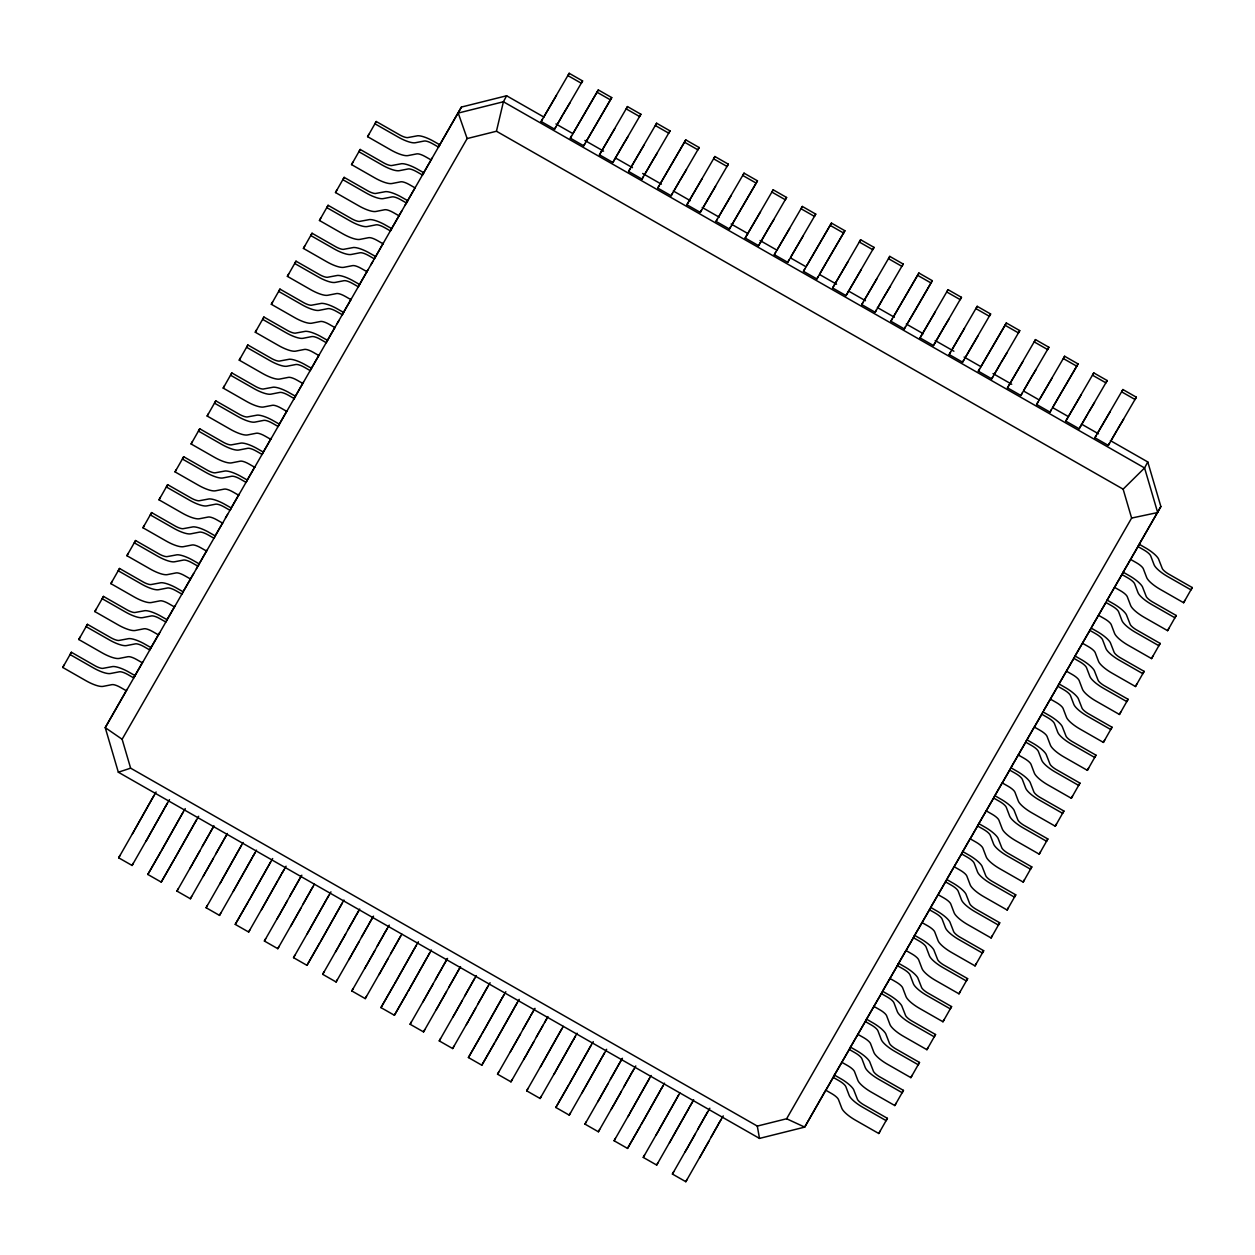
<?xml version="1.0" encoding="UTF-8"?>
<svg xmlns="http://www.w3.org/2000/svg" width="1255" height="1255" viewBox="0 0 1255 1255"><rect width="100%" height="100%" fill="white"/><g stroke="black" fill="none" stroke-linecap="round" stroke-linejoin="round"><path stroke-width="1.5" d="M1110.361 440.583L1147.776 461.95L1160.875 506.534L804.69 1127.116L786.618 1118.754L757.298 1126.08L130.63 768.17L122.127 739.258L467.142 138.568L496.447 131.242L503.412 101.765L506.612 95.772L544.027 117.139M126.363 690.768L120.527 687.442A9.318 2.62 29.9 0 0 112.024 684.634L103.13 686.375A18.747 5.255 29.9 0 1 85.983 680.728L62.75 667.456L63.989 665.119M71.378 652.271L70.123 654.592L93.372 667.88A18.747 5.255 29.9 0 0 110.503 673.511L119.398 671.786A9.318 2.62 29.9 0 1 127.916 674.594L133.736 677.92L134.991 675.582L127.461 671.315A18.731 5.255 29.9 0 0 112.903 666.515L102.722 668.397A9.334 2.62 29.9 0 1 95.458 666.013L71.378 652.271L62.75 667.456M142.411 662.828L136.575 659.503A9.318 2.62 29.9 0 0 128.057 656.694L119.178 658.436A18.747 5.255 29.9 0 1 102.032 652.788L78.798 639.517L80.038 637.179M87.411 624.331L86.171 626.669L109.42 639.94A18.747 5.255 29.9 0 0 126.551 645.588L135.446 643.846A9.318 2.62 29.9 0 1 143.964 646.654L149.784 649.98L151.024 647.658L143.494 643.376A18.731 5.255 29.9 0 0 128.951 638.591L118.77 640.474A9.334 2.62 29.9 0 1 111.507 638.073L87.411 624.331L78.798 639.517M159.699 632.567L158.444 634.889L152.624 631.563A9.318 2.62 29.9 0 0 144.105 628.755L135.211 630.496A18.747 5.255 29.9 0 1 118.08 624.849L94.847 611.577L96.086 609.255M103.459 596.407L102.22 598.729L125.453 612.001A18.747 5.255 29.9 0 0 142.599 617.648L151.494 615.907A9.318 2.62 29.9 0 1 159.997 618.715L165.833 622.041L167.072 619.719L159.542 615.452A18.731 5.255 29.9 0 0 144.984 610.652L134.818 612.534A9.334 2.62 29.9 0 1 127.555 610.134L103.459 596.407L94.847 611.577M174.492 606.965L168.672 603.639A9.318 2.62 29.9 0 0 160.154 600.831L151.259 602.557A18.747 5.255 29.9 0 1 134.128 596.909L110.879 583.638L112.134 581.316M119.507 568.468L118.268 570.79L141.501 584.061A18.747 5.255 29.9 0 0 158.648 589.709L167.527 587.983A9.318 2.62 29.9 0 1 176.045 590.776L181.881 594.117L183.12 591.78L175.59 587.513A18.731 5.255 29.9 0 0 161.032 582.712L150.851 584.595A9.334 2.62 29.9 0 1 143.603 582.21L119.507 568.468L110.879 583.638M190.54 579.026L184.705 575.7A9.318 2.62 29.9 0 0 176.202 572.892L167.307 574.633A18.747 5.255 29.9 0 1 150.176 568.986L126.928 555.714L128.167 553.377M135.556 540.529L134.316 542.85L157.55 556.138A18.747 5.255 29.9 0 0 174.68 561.769L183.575 560.044A9.318 2.62 29.9 0 1 192.093 562.852L197.929 566.178L199.168 563.856L191.638 559.573A18.731 5.255 29.9 0 0 177.081 554.788L166.899 556.655A9.334 2.62 29.9 0 1 159.636 554.271L135.556 540.529L126.928 555.714M206.589 551.086L200.753 547.76A9.318 2.62 29.9 0 0 192.25 544.952L183.356 546.694A18.747 5.255 29.9 0 1 166.209 541.046L142.976 527.775L144.215 525.453M151.604 512.589L150.349 514.927L173.598 528.198A18.747 5.255 29.9 0 0 190.729 533.846L199.623 532.104A9.318 2.62 29.9 0 1 208.142 534.912L213.962 538.238L215.217 535.916L207.687 531.634A18.731 5.255 29.9 0 0 193.129 526.849L182.948 528.732A9.334 2.62 29.9 0 1 175.684 526.331L151.604 512.589L142.976 527.775M222.637 523.147L216.801 519.821A9.318 2.62 29.9 0 0 208.283 517.013L199.404 518.754A18.747 5.255 29.9 0 1 182.257 513.107L159.024 499.835L160.263 497.513M167.637 484.665L166.397 486.987L189.646 500.259A18.747 5.255 29.9 0 0 206.777 505.906L215.672 504.165A9.318 2.62 29.9 0 1 224.19 506.973L230.01 510.299L231.249 507.977L223.719 503.71A18.731 5.255 29.9 0 0 209.161 498.91L198.996 500.792A9.334 2.62 29.9 0 1 191.733 498.392L167.637 484.665L159.024 499.835M238.67 495.223L232.85 491.897A9.318 2.62 29.9 0 0 224.331 489.089L215.436 490.815A18.747 5.255 29.9 0 1 198.306 485.167L175.057 471.896L176.312 469.574M183.685 456.726L182.446 459.048L205.679 472.319A18.747 5.255 29.9 0 0 222.825 477.967L231.72 476.241A9.318 2.62 29.9 0 1 240.223 479.034L246.058 482.375L247.298 480.038L239.768 475.77A18.731 5.255 29.9 0 0 225.21 470.97L215.029 472.853A9.334 2.62 29.9 0 1 207.781 470.468L183.685 456.726L175.057 471.896M254.718 467.284L248.898 463.958A9.318 2.62 29.9 0 0 240.38 461.15L231.485 462.891A18.747 5.255 29.9 0 1 214.354 457.244L191.105 443.972L192.344 441.635M199.733 428.786L198.494 431.108L221.727 444.395A18.747 5.255 29.9 0 0 238.874 450.027L247.753 448.302A9.318 2.62 29.9 0 1 256.271 451.11L262.107 454.436L263.346 452.114L255.816 447.831A18.731 5.255 29.9 0 0 241.258 443.046L231.077 444.913A9.334 2.62 29.9 0 1 223.829 442.529L199.733 428.786L191.105 443.972M270.766 439.344L264.93 436.018A9.318 2.62 29.9 0 0 256.428 433.21L247.533 434.952A18.747 5.255 29.9 0 1 230.387 429.304L207.153 416.033L208.393 413.711M215.782 400.847L214.527 403.184L237.775 416.456A18.747 5.255 29.9 0 0 254.906 422.104L263.801 420.362A9.318 2.62 29.9 0 1 272.319 423.17L278.139 426.496L279.394 424.174L271.864 419.907A18.731 5.255 29.9 0 0 257.306 415.107L247.125 416.989A9.334 2.62 29.9 0 1 239.862 414.589L215.782 400.847L207.153 416.033M286.815 411.42L280.979 408.079A9.318 2.62 29.9 0 0 272.461 405.287L263.581 407.012A18.747 5.255 29.9 0 1 246.435 401.365L223.202 388.093L224.441 385.771M231.814 372.923L230.575 375.245L253.824 388.517A18.747 5.255 29.9 0 0 270.954 394.164L279.849 392.423A9.318 2.62 29.9 0 1 288.368 395.231L294.188 398.557L295.427 396.235L287.897 391.968A18.731 5.255 29.9 0 0 273.355 387.168L263.173 389.05A9.334 2.62 29.9 0 1 255.91 386.65L231.814 372.923L223.202 388.093M302.863 383.481L297.027 380.155A9.318 2.62 29.9 0 0 288.509 377.347L279.614 379.073A18.747 5.255 29.9 0 1 262.483 373.425L239.25 360.154L240.489 357.832M247.863 344.984L246.623 347.306L269.856 360.577A18.747 5.255 29.9 0 0 287.003 366.225L295.898 364.499A9.318 2.62 29.9 0 1 304.4 367.291L310.236 370.633L311.475 368.295L303.945 364.028A18.731 5.255 29.9 0 0 289.387 359.228L279.222 361.111A9.334 2.62 29.9 0 1 271.959 358.726L247.863 344.984L239.25 360.154M318.896 355.541L313.075 352.216A9.318 2.62 29.9 0 0 304.557 349.408L295.662 351.149A18.747 5.255 29.9 0 1 278.532 345.502L255.283 332.23L256.538 329.892M263.911 317.044L262.672 319.382L285.905 332.653A18.747 5.255 29.9 0 0 303.051 338.301L311.93 336.56A9.318 2.62 29.9 0 1 320.449 339.368L326.284 342.693L327.524 340.372L319.994 336.089A18.731 5.255 29.9 0 0 305.436 331.304L295.254 333.171A9.334 2.62 29.9 0 1 288.007 330.787L263.911 317.044L255.283 332.23M334.944 327.602L329.124 324.276A9.318 2.62 29.9 0 0 320.605 321.468L311.711 323.21A18.747 5.255 29.9 0 1 294.58 317.562L271.331 304.29L272.57 301.969M279.959 289.105L278.72 291.442L301.953 304.714A18.747 5.255 29.9 0 0 319.084 310.362L327.979 308.62A9.318 2.62 29.9 0 1 336.497 311.428L342.333 314.754L343.572 312.432L336.042 308.165A18.731 5.255 29.9 0 0 321.484 303.365L311.303 305.247A9.334 2.62 29.9 0 1 304.039 302.847L279.959 289.105L271.331 304.29M350.992 299.678L345.156 296.337A9.318 2.62 29.9 0 0 336.654 293.545L327.759 295.27A18.747 5.255 29.9 0 1 310.613 289.623L287.379 276.351L288.619 274.029M296.007 261.181L294.752 263.503L318.001 276.775A18.747 5.255 29.9 0 0 335.132 282.422L344.027 280.681A9.318 2.62 29.9 0 1 352.545 283.489L358.365 286.815L359.62 284.493L352.09 280.226A18.731 5.255 29.9 0 0 337.532 275.425L327.351 277.308A9.334 2.62 29.9 0 1 320.088 274.908L296.007 261.181L287.379 276.351M367.04 271.739L361.205 268.413A9.318 2.62 29.9 0 0 352.686 265.605L343.807 267.331A18.747 5.255 29.9 0 1 326.661 261.699L303.428 248.412L304.667 246.09M375.653 256.553L368.123 252.286A18.731 5.255 29.9 0 0 353.565 247.486L343.399 249.369A9.334 2.62 29.9 0 1 336.136 246.984L312.04 233.242L310.801 235.564L334.05 248.835A18.747 5.255 29.9 0 0 351.18 254.483L360.075 252.757A9.318 2.62 29.9 0 1 368.594 255.549L374.414 258.891L383.418 242.874M383.073 243.799L377.253 240.474A9.318 2.62 29.9 0 0 368.735 237.666L359.84 239.407A18.747 5.255 29.9 0 1 342.709 233.759L319.46 220.488L320.715 218.15M328.088 205.302L326.849 207.64L350.082 220.911A18.747 5.255 29.9 0 0 367.229 226.559L376.123 224.818A9.318 2.62 29.9 0 1 384.626 227.626L390.462 230.951L391.701 228.63L384.171 224.347A18.731 5.255 29.9 0 0 369.613 219.562L359.432 221.429A9.334 2.62 29.9 0 1 352.184 219.045L328.088 205.302L319.46 220.488M399.121 215.86L393.301 212.534A9.318 2.62 29.9 0 0 384.783 209.726L375.888 211.468A18.747 5.255 29.9 0 1 358.757 205.82L335.509 192.548L336.748 190.227M344.137 177.363L342.897 179.7L366.131 192.972A18.747 5.255 29.9 0 0 383.277 198.619L392.156 196.878A9.318 2.62 29.9 0 1 400.674 199.686L406.51 203.012L407.75 200.69L400.22 196.423A18.731 5.255 29.9 0 0 385.662 191.623L375.48 193.505A9.334 2.62 29.9 0 1 368.233 191.105L344.137 177.363L335.509 192.548M415.17 187.936L409.334 184.595A9.318 2.62 29.9 0 0 400.831 181.802L391.937 183.528A18.747 5.255 29.9 0 1 374.79 177.881L351.557 164.609L352.796 162.287M360.185 149.439L358.93 151.761L382.179 165.033A18.747 5.255 29.9 0 0 399.31 170.68L408.204 168.939A9.318 2.62 29.9 0 1 416.723 171.747L422.543 175.072L423.798 172.751L416.268 168.484A18.731 5.255 29.9 0 0 401.71 163.683L391.529 165.566A9.334 2.62 29.9 0 1 384.265 163.181L360.185 149.439L351.557 164.609M431.218 159.997L425.382 156.671A9.318 2.62 29.9 0 0 416.864 153.863L407.985 155.589A18.747 5.255 29.9 0 1 390.838 149.957L367.605 136.67L368.845 134.348M376.218 121.5L374.978 123.821L398.227 137.093A18.747 5.255 29.9 0 0 415.358 142.741L424.253 141.015A9.318 2.62 29.9 0 1 432.771 143.823L438.591 147.149L439.83 144.811L432.3 140.544A18.731 5.255 29.9 0 0 417.758 135.744L407.577 137.626A9.334 2.62 29.9 0 1 400.314 135.242L376.218 121.5L367.605 136.67M506.612 95.772L461.432 107.067L105.232 727.633L118.331 772.217L759.495 1138.41L804.69 1127.116L825.445 1090.548M146.6 840.034L132.089 865.464L118.676 857.808L119.931 855.486M132.089 865.464L133.328 863.142M562.444 115.35L554.585 129.171L541.172 121.515L542.411 119.194M569.174 73.292L567.935 75.614L581.347 83.269L582.587 80.948L569.174 73.292L544.388 115.931M174.021 859.832L161.236 882.108L147.823 874.453L162.334 849.023M554.585 129.171L555.824 126.849M161.236 882.108L176.218 855.847M570.319 138.16L598.321 89.936L611.734 97.592L583.716 145.815L570.319 138.16L571.558 135.838M573.519 132.575L598.321 89.936M204.879 873.323L190.383 898.753L176.971 891.097L178.21 888.775M583.716 145.815L584.971 143.494M190.383 898.753L191.623 896.431M599.466 154.804L627.469 106.581L640.881 114.236L612.864 162.46L599.466 154.804L614.793 128.653M627.469 106.581L626.229 108.903L639.626 116.558L640.881 114.236M234.026 889.968L219.515 915.397L206.118 907.741L207.357 905.42M612.864 162.46L622.653 145.345M219.515 915.397L220.755 913.075M652.961 160.028L642.011 179.104L628.598 171.449L629.853 169.127M656.616 123.225L655.377 125.547L668.774 133.203L670.013 130.881L656.616 123.225L631.814 165.864M263.644 905.781L248.663 932.041L235.25 924.386L250.247 898.125M642.011 179.104L643.25 176.782M248.663 932.041L249.902 929.72M679.018 181.928L671.158 195.749L657.745 188.093L658.985 185.771M684.508 142.192L685.748 139.87L699.161 147.525L697.921 149.847L684.508 142.192L660.961 182.508M292.321 923.256L277.81 948.686L264.397 941.03L265.636 938.709M671.158 195.749L672.398 193.427M277.81 948.686L279.049 946.364M715.632 186.242L700.29 212.393L686.893 204.738L702.22 178.587M714.895 156.514L713.656 158.836L727.069 166.491L728.308 164.17L714.895 156.514L686.893 204.738M319.743 943.054L306.957 965.33L293.545 957.675L294.784 955.353M700.29 212.393L701.545 210.071M306.957 965.33L321.453 939.901M719.241 215.797L744.042 173.159L757.455 180.814L729.437 229.038L716.04 221.382L717.28 219.06M744.042 173.159L742.803 175.48L756.2 183.136L732.653 223.453M351.086 955.714L336.089 981.975L322.692 974.319L323.931 971.998M729.437 229.038L730.677 226.716M756.2 183.136L757.455 180.814M336.089 981.975L337.344 979.653M745.172 238.026L773.19 189.803L786.587 197.459L758.585 245.682L745.172 238.026L760.514 211.875M773.19 189.803L771.951 192.125L785.348 199.78L786.587 197.459M379.747 973.19L365.236 998.619L351.839 990.964L353.079 988.642M758.585 245.682L765.676 233.21M365.236 998.619L366.476 996.297M803.059 236.175L787.732 262.326L774.319 254.671L775.559 252.349M802.337 206.447L801.082 208.769L814.495 216.425L815.734 214.103L802.337 206.447L777.535 249.086M407.185 992.987L394.384 1015.264L380.971 1007.608L395.482 982.179M787.732 262.326L788.971 260.005M394.384 1015.264L408.895 989.834M826.088 262.813L816.88 278.971L803.467 271.315L804.706 268.994M806.683 265.731L831.469 223.092L844.882 230.747L820.08 273.386M438.513 1005.647L423.531 1031.908L410.118 1024.253L411.358 1021.931M816.88 278.971L818.119 276.649M423.531 1031.908L424.77 1029.586M832.614 287.96L860.616 239.736L874.029 247.392L846.011 295.615L832.614 287.96L847.941 261.809M860.616 239.736L859.377 242.058L872.774 249.714L874.029 247.392M467.174 1023.123L452.663 1048.553L439.266 1040.897L440.505 1038.575M846.011 295.615L861.354 269.464M452.663 1048.553L453.918 1046.231M882.249 299.788L875.159 312.26L861.761 304.604L863.001 302.282M889.764 256.381L888.524 258.703L901.921 266.358L903.161 264.036L889.764 256.381L864.962 299.019M494.611 1042.921L481.81 1065.197L468.413 1057.541L482.924 1032.112M875.159 312.26L876.398 309.938M481.81 1065.197L496.807 1038.936M917.813 305.906L904.306 328.904L890.893 321.249L892.132 318.927M894.109 315.664L918.911 273.025L932.308 280.681L907.506 323.319M525.468 1056.412L510.958 1081.841L497.545 1074.186L498.8 1071.864M904.306 328.904L905.545 326.582M510.958 1081.841L512.197 1079.52M920.041 337.893L948.043 289.67L961.456 297.325L933.453 345.549L920.041 337.893L935.367 311.742M948.043 289.67L946.803 291.991L960.216 299.647L961.456 297.325M554.616 1073.056L540.105 1098.486L526.692 1090.83L527.931 1088.509M933.453 345.549L944.105 326.975M540.105 1098.486L541.344 1096.164M977.927 336.042L962.585 362.193L949.188 354.538L950.427 352.216M977.19 306.314L975.951 308.636L989.364 316.291L990.603 313.97L977.19 306.314L952.388 348.953M584.234 1088.869L569.252 1115.13L555.84 1107.475L570.821 1081.214M962.585 362.193L963.84 359.871M569.252 1115.13L570.492 1112.809M1000.313 363.793L991.732 378.837L978.335 371.182L979.575 368.86M1005.098 325.28L1006.337 322.959L1019.75 330.614L1018.495 332.936L1005.098 325.28L981.535 365.597M612.895 1106.345L598.384 1131.775L584.987 1124.119L586.226 1121.797M991.732 378.837L992.972 376.516M598.384 1131.775L599.623 1129.453M1030.669 378.367L1020.88 395.482L1007.467 387.826L1022.809 361.675M1035.485 339.603L1034.245 341.925L1047.643 349.58L1048.882 347.259L1035.485 339.603L1007.467 387.826M640.332 1126.143L627.531 1148.419L614.119 1140.764L615.374 1138.442M1020.88 395.482L1022.119 393.16M627.531 1148.419L642.042 1122.99M1060.679 393.552L1050.027 412.126L1036.614 404.471L1037.854 402.149M1076.79 366.225L1078.029 363.903L1064.617 356.247L1063.377 358.569L1076.79 366.225L1053.227 406.542M671.66 1138.803L656.679 1165.064L643.266 1157.408L644.505 1155.086M1050.027 412.126L1051.266 409.805M656.679 1165.064L657.918 1162.742M1065.762 421.115L1093.764 372.892L1107.177 380.547L1079.159 428.771L1065.762 421.115L1081.088 394.964M1093.764 372.892L1092.525 375.214L1105.937 382.869L1107.177 380.547M700.321 1156.279L685.826 1181.708L672.413 1174.053L673.653 1171.731M1079.159 428.771L1087.034 414.95M685.826 1181.708L687.065 1179.386M1116.887 430.371L1108.306 445.415L1094.909 437.76L1096.148 435.438M1122.911 389.536L1121.672 391.858L1135.069 399.514L1136.324 397.192L1122.911 389.536L1098.109 432.175M1108.306 445.415L1109.545 443.093M1147.776 461.95L1144.576 467.958L1123.131 489.152L1131.618 518.064L786.618 1118.754M833.195 1077.386L834.434 1075.064L841.948 1079.378A18.731 5.255 29.9 0 1 853.62 1089.56L857.494 1099.474A9.334 2.62 29.9 0 0 863.33 1104.557L887.395 1118.331L886.156 1120.652L862.922 1107.381A18.747 5.255 29.9 0 1 849.164 1095.38L845.854 1086.673A9.318 2.62 29.9 0 0 839.015 1080.712L833.195 1077.386L825.806 1090.234L831.641 1093.576A9.318 2.62 29.9 0 1 838.466 1099.521L841.791 1108.228A18.747 5.255 29.9 0 0 855.534 1120.229L878.782 1133.5L887.395 1118.331M849.243 1049.447L850.482 1047.125L857.981 1051.439A18.731 5.255 29.9 0 1 869.668 1061.636L873.543 1071.535A9.334 2.62 29.9 0 0 879.363 1076.617L903.443 1090.391L902.204 1092.713L878.955 1079.441A18.747 5.255 29.9 0 1 865.213 1067.456L861.903 1058.734A9.318 2.62 29.9 0 0 855.063 1052.788L849.243 1049.447L834.214 1075.268M865.275 1021.523L866.53 1019.185L874.029 1023.5A18.731 5.255 29.9 0 1 885.716 1033.696L889.591 1043.611A9.334 2.62 29.9 0 0 895.411 1048.678L919.491 1062.452L918.252 1064.773L895.003 1051.502A18.747 5.255 29.9 0 1 881.261 1039.516L877.935 1030.81A9.318 2.62 29.9 0 0 871.111 1024.849L865.275 1021.523L849.823 1048.113M881.324 993.584L882.563 991.262L890.077 995.576A18.731 5.255 29.9 0 1 901.749 1005.757L905.639 1015.672A9.334 2.62 29.9 0 0 911.459 1020.754L935.54 1034.512L934.285 1036.85L911.052 1023.578A18.747 5.255 29.9 0 1 897.309 1011.577L893.984 1002.87A9.318 2.62 29.9 0 0 887.159 996.909L881.324 993.584L866.405 1019.248M897.372 965.644L898.611 963.322L906.126 967.636A18.731 5.255 29.9 0 1 917.797 977.818L921.688 987.732A9.334 2.62 29.9 0 0 927.508 992.815L951.572 1006.588L950.333 1008.91L927.1 995.639A18.747 5.255 29.9 0 1 913.342 983.638L910.032 974.931A9.318 2.62 29.9 0 0 903.208 968.97L897.372 965.644L882.971 990.383M913.42 937.705L914.66 935.383L922.158 939.697A18.731 5.255 29.9 0 1 933.846 949.894L937.72 959.793A9.334 2.62 29.9 0 0 943.54 964.875L967.621 978.649L966.381 980.971L943.133 967.699A18.747 5.255 29.9 0 1 929.39 955.714L926.08 946.992A9.318 2.62 29.9 0 0 919.24 941.046L913.42 937.705L906.032 950.568L911.867 953.894A9.318 2.62 29.9 0 1 918.691 959.855L922.017 968.562A18.747 5.255 29.9 0 0 935.759 980.547L958.993 993.819L967.621 978.649M929.469 909.781L930.708 907.443L938.207 911.773A18.731 5.255 29.9 0 1 949.894 921.954L953.769 931.869A9.334 2.62 29.9 0 0 959.589 936.936L983.669 950.71L982.43 953.031L959.181 939.76A18.747 5.255 29.9 0 1 945.439 927.774L942.113 919.068A9.318 2.62 29.9 0 0 935.289 913.107L929.469 909.781L914.173 936.057M945.501 881.841L946.756 879.52L954.255 883.834A18.731 5.255 29.9 0 1 965.926 894.015L969.817 903.929A9.334 2.62 29.9 0 0 975.637 909.012L999.717 922.77L998.462 925.108L975.229 911.836A18.747 5.255 29.9 0 1 961.487 899.835L958.161 891.128A9.318 2.62 29.9 0 0 951.337 885.167L945.501 881.841L930.755 907.192M961.55 853.902L962.789 851.58L970.303 855.894A18.731 5.255 29.9 0 1 981.975 866.076L985.865 875.99A9.334 2.62 29.9 0 0 991.685 881.073L1015.75 894.846L1014.511 897.168L991.277 883.897A18.747 5.255 29.9 0 1 977.52 871.896L974.209 863.189A9.318 2.62 29.9 0 0 967.385 857.228L961.55 853.902L947.337 878.343M977.598 825.978L978.837 823.641L986.352 827.955A18.731 5.255 29.9 0 1 998.023 838.152L1001.898 848.051A9.334 2.62 29.9 0 0 1007.734 853.133L1031.798 866.907L1030.559 869.229L1007.326 855.957A18.747 5.255 29.9 0 1 993.568 843.972L990.258 835.265A9.318 2.62 29.9 0 0 983.418 829.304L977.598 825.978L970.209 838.826L976.045 842.152A9.318 2.62 29.9 0 1 982.869 848.113L986.195 856.82A18.747 5.255 29.9 0 0 999.937 868.805L1023.186 882.077L1031.798 866.907M1009.679 770.099L1010.934 767.778L1018.433 772.092A18.731 5.255 29.9 0 1 1030.12 782.273L1033.995 792.187A9.334 2.62 29.9 0 0 1039.815 797.27L1063.895 811.028L1062.656 813.366L1039.407 800.094A18.747 5.255 29.9 0 1 1025.664 788.093L1022.339 779.386A9.318 2.62 29.9 0 0 1015.515 773.425L1009.679 770.099L1002.306 782.947L1008.142 786.273A9.318 2.62 29.9 0 1 1014.966 792.234L1018.276 800.941A18.747 5.255 29.9 0 0 1032.034 812.942L1055.267 826.214L1063.895 811.028M1025.727 742.16L1026.966 739.838L1034.481 744.152A18.731 5.255 29.9 0 1 1046.152 754.333L1050.043 764.248A9.334 2.62 29.9 0 0 1055.863 769.331L1079.943 783.104L1078.688 785.426L1055.455 772.154A18.747 5.255 29.9 0 1 1041.713 760.154L1038.387 751.447A9.318 2.62 29.9 0 0 1031.563 745.486L1025.727 742.16L1010.714 767.982M1041.776 714.236L1043.015 711.899L1050.529 716.213A18.731 5.255 29.9 0 1 1062.201 726.41L1066.091 736.309A9.334 2.62 29.9 0 0 1071.911 741.391L1095.976 755.165L1094.737 757.487L1071.503 744.215A18.747 5.255 29.9 0 1 1057.745 732.23L1054.435 723.523A9.318 2.62 29.9 0 0 1047.611 717.562L1041.776 714.236L1034.402 727.084L1040.222 730.41A9.318 2.62 29.9 0 1 1047.047 736.371L1050.372 745.078A18.747 5.255 29.9 0 0 1064.115 757.063L1087.363 770.335L1095.976 755.165M1057.824 686.297L1059.063 683.959L1066.562 688.289A18.731 5.255 29.9 0 1 1078.249 698.47L1082.124 708.385A9.334 2.62 29.9 0 0 1087.944 713.452L1112.024 727.225L1110.785 729.547L1087.536 716.276A18.747 5.255 29.9 0 1 1073.794 704.29L1070.484 695.584A9.318 2.62 29.9 0 0 1063.644 689.623L1057.824 686.297L1043.862 710.267M1073.872 658.357L1075.111 656.036L1082.61 660.35A18.731 5.255 29.9 0 1 1094.297 670.531L1098.172 680.445A9.334 2.62 29.9 0 0 1103.992 685.528L1128.072 699.286L1126.833 701.623L1103.584 688.352A18.747 5.255 29.9 0 1 1089.842 676.351L1086.516 667.644A9.318 2.62 29.9 0 0 1079.692 661.683L1073.872 658.357L1058.498 684.791M1089.905 630.418L1091.16 628.096L1098.658 632.41A18.731 5.255 29.9 0 1 1110.33 642.591L1114.22 652.506A9.334 2.62 29.9 0 0 1120.04 657.589L1144.121 671.362L1142.866 673.684L1119.633 660.412A18.747 5.255 29.9 0 1 1105.89 648.411L1102.565 639.705A9.318 2.62 29.9 0 0 1095.741 633.759L1089.905 630.418L1075.064 655.941M1122.001 574.555L1123.241 572.233L1130.755 576.547A18.731 5.255 29.9 0 1 1142.427 586.728L1146.301 596.643A9.334 2.62 29.9 0 0 1152.137 601.71L1176.202 615.483L1174.962 617.821L1151.729 604.534A18.747 5.255 29.9 0 1 1137.971 592.548L1134.661 583.842A9.318 2.62 29.9 0 0 1127.821 577.88L1122.001 574.555L1107.255 599.906M1138.05 546.615L1139.289 544.293L1146.788 548.608A18.731 5.255 29.9 0 1 1158.475 558.789L1162.35 568.703A9.334 2.62 29.9 0 0 1168.17 573.786L1192.25 587.544L1191.011 589.881L1167.762 576.61A18.747 5.255 29.9 0 1 1154.02 564.609L1150.709 555.902A9.318 2.62 29.9 0 0 1143.87 549.941L1138.05 546.615L1122.849 572.751M878.782 1133.5L880.022 1131.179M841.854 1062.31L847.69 1065.636A9.318 2.62 29.9 0 1 854.514 1071.597L857.84 1080.304A18.747 5.255 29.9 0 0 871.582 1092.289L894.815 1105.561L896.07 1103.239M857.902 1034.371L863.738 1037.697A9.318 2.62 29.9 0 1 870.562 1043.658L873.872 1052.365A18.747 5.255 29.9 0 0 887.63 1064.35L910.863 1077.637L912.103 1075.3M873.951 1006.432L879.771 1009.757A9.318 2.62 29.9 0 1 886.61 1015.719L889.921 1024.425A18.747 5.255 29.9 0 0 903.663 1036.426L926.912 1049.698L928.151 1047.36M889.999 978.492L895.819 981.834A9.318 2.62 29.9 0 1 902.643 987.779L905.969 996.486A18.747 5.255 29.9 0 0 919.711 1008.487L942.96 1021.758L944.199 1019.437M958.993 993.819L960.248 991.497M922.08 922.629L927.916 925.955A9.318 2.62 29.9 0 1 934.74 931.916L938.05 940.623A18.747 5.255 29.9 0 0 951.808 952.608L975.041 965.895L976.28 963.558M938.128 894.69L943.948 898.015A9.318 2.62 29.9 0 1 950.788 903.977L954.098 912.683A18.747 5.255 29.9 0 0 967.856 924.684L991.089 937.956L992.328 935.618M954.177 866.75L959.997 870.091A9.318 2.62 29.9 0 1 966.836 876.037L970.146 884.744A18.747 5.255 29.9 0 0 983.889 896.745L1007.138 910.016L1008.377 907.694M1023.186 882.077L1024.425 879.755M986.257 810.887L992.093 814.213A9.318 2.62 29.9 0 1 998.917 820.174L1002.243 828.88A18.747 5.255 29.9 0 0 1015.985 840.866L1039.218 854.153L1040.473 851.816M994.886 795.701L1002.384 800.031A18.731 5.255 29.9 0 1 1014.071 810.212L1017.946 820.127A9.334 2.62 29.9 0 0 1023.766 825.194L1047.847 838.967L1046.607 841.289L1023.358 828.018A18.747 5.255 29.9 0 1 1009.616 816.032L1006.306 807.326A9.318 2.62 29.9 0 0 999.466 801.365L993.646 798.039L978.539 824.017M1055.267 826.214L1056.506 823.892M1018.354 755.008L1024.174 758.349A9.318 2.62 29.9 0 1 1031.014 764.295L1034.324 773.017A18.747 5.255 29.9 0 0 1048.066 785.003L1071.315 798.274L1072.554 795.952M1087.363 770.335L1088.603 768.013M1050.435 699.145L1056.271 702.471A9.318 2.62 29.9 0 1 1063.095 708.432L1066.421 717.138A18.747 5.255 29.9 0 0 1080.163 729.139L1103.396 742.411L1104.651 740.074M1066.483 671.205L1072.319 674.531A9.318 2.62 29.9 0 1 1079.143 680.492L1082.453 689.199A18.747 5.255 29.9 0 0 1096.211 701.2L1119.444 714.471L1120.684 712.15M1082.532 643.266L1088.352 646.607A9.318 2.62 29.9 0 1 1095.191 652.553L1098.502 661.275A18.747 5.255 29.9 0 0 1112.259 673.26L1135.493 686.532L1136.732 684.21M1098.58 615.342L1104.4 618.668A9.318 2.62 29.9 0 1 1111.24 624.629L1114.55 633.336A18.747 5.255 29.9 0 0 1128.292 645.321L1151.541 658.593L1152.78 656.271M1107.192 600.157L1114.707 604.471A18.731 5.255 29.9 0 1 1126.378 614.668L1130.269 624.566A9.334 2.62 29.9 0 0 1136.089 629.649L1160.153 643.423L1158.914 645.745L1135.681 632.473A18.747 5.255 29.9 0 1 1121.923 620.488L1118.613 611.781A9.318 2.62 29.9 0 0 1111.789 605.82L1105.953 602.494L1091.646 627.076M1114.613 587.403L1120.448 590.729A9.318 2.62 29.9 0 1 1127.272 596.69L1130.598 605.396A18.747 5.255 29.9 0 0 1144.34 617.397L1167.589 630.669L1168.829 628.331M1130.661 559.463L1136.497 562.789A9.318 2.62 29.9 0 1 1143.321 568.75L1146.646 577.457A18.747 5.255 29.9 0 0 1160.389 589.458L1183.622 602.729L1184.877 600.408M199.953 850.843L192.439 863.989M202.306 846.341L209.742 833.336M213.366 858.498L205.851 871.645M215.719 853.996L223.155 840.991M287.395 900.776L277.198 918.754M289.732 896.274L301.812 875.19M300.792 908.432L290.595 926.41M303.145 903.929L313.138 886.312M348.027 929.563L355.463 916.558M345.674 934.065L338.16 947.211M361.44 937.218L368.876 924.213M359.087 941.721L351.557 954.867M374.821 950.71L364.625 968.687M377.175 946.207L387.168 928.59M388.234 958.365L378.979 974.696M390.572 953.863L400.565 936.246M435.454 979.496L442.905 966.491M433.116 983.998L425.586 997.145M446.513 991.654L438.999 1004.8M448.866 987.152L456.302 974.147M462.248 1000.643L453.008 1016.974M464.601 996.141L474.594 978.524M475.661 1008.298L466.405 1024.629M478.014 1003.796L488.007 986.179M520.543 1033.932L513.028 1047.078M522.896 1029.429L530.332 1016.424M533.955 1041.587L526.425 1054.733M536.293 1037.085L547.572 1017.397M588.077 1082.092L602.024 1057.369M607.969 1083.865L597.772 1101.843M610.322 1079.363L621.978 1058.844M621.382 1091.521L611.185 1109.498M623.719 1087.018L633.712 1069.401M695.411 1133.798L685.214 1151.776M697.749 1129.296L707.742 1111.679M708.808 1141.454L699.553 1157.785M711.161 1136.952L721.154 1119.334M587.748 1082.673L584.72 1088.022M277.528 881.01L264.13 904.933M150.976 800.878L132.418 833.885M134.63 829.853L154.02 795.435M164.389 808.534L145.831 841.54M148.043 837.509L167.417 803.09M193.537 825.178L174.978 858.185M192.925 863.142L209.271 834.167M206.322 870.813L222.668 841.823M222.057 879.786L239.658 848.474M235.469 887.458L253.071 856.13M267.55 867.456L248.992 900.463M278.406 879.441L281.434 874.28M280.963 875.112L261.464 909.765M280.351 913.075L296.698 884.1M293.748 920.746L310.111 891.756M309.499 929.735L327.084 898.407M338.63 946.38L354.992 917.389M352.043 954.035L368.39 925.045M367.778 963.024L384.124 934.034M397.537 941.689L381.191 970.68M426.073 996.313L442.419 967.323M439.47 1003.969L455.832 974.978M471.566 983.967L455.22 1012.958M484.963 991.638L468.617 1020.613M514.111 1008.283L495.552 1041.274M513.499 1046.246L529.845 1017.256M526.912 1053.902L543.258 1024.927M542.646 1062.891L560.248 1031.563M556.043 1070.546L573.645 1039.218M588.14 1050.561L569.582 1083.551M601.537 1058.216L582.038 1092.854M600.925 1096.18L617.287 1067.205M614.338 1103.835L630.685 1074.86M630.073 1112.824L647.674 1081.496M659.22 1129.469L676.053 1099.647M675.567 1100.494L658.734 1130.3M672.617 1137.124L689.45 1107.302M688.979 1108.149L672.147 1137.956M688.368 1146.113L704.714 1117.138M718.127 1124.794L701.765 1153.769M151.259 800.235L152.232 798.541M133.375 832.206L134.348 830.512M164.672 807.891L165.629 806.196M146.788 839.862L147.761 838.167M163.291 847.345L181.379 815.185M180.61 816.691L162.523 848.851M176.704 855L194.007 824.347M193.819 824.535L194.776 822.841M209.554 833.524L213.962 825.821M191.67 865.495L192.643 863.801M222.951 841.179L227.375 833.477M205.083 873.151L206.04 871.456M220.817 882.14L221.774 880.445M234.983 888.289L252.302 857.636M234.214 889.795L235.187 888.101M250.733 897.278L268.037 866.625M267.833 866.813L268.805 865.119M281.245 874.468L282.202 872.774M296.98 883.457L301.388 875.755M279.096 915.428L280.069 913.734M310.393 891.113L311.35 889.419M292.509 923.084L293.482 921.39M309.012 930.567L326.316 899.913M308.244 932.073L309.216 930.379M322.425 938.222L340.497 906.063M339.728 907.569L321.656 939.728M355.275 916.746L359.683 909.044M338.364 947.023L335.477 952.043M368.672 924.402L373.096 916.699M351.761 954.678L348.89 959.699M384.406 933.391L385.379 931.696M366.538 965.362L367.495 963.667M397.819 941.046L398.792 939.352M379.936 973.017L380.908 971.323M396.439 980.5L414.527 948.341M413.758 949.847L395.67 982.006M409.852 988.156L427.924 955.996M427.155 957.502L409.083 989.662M442.701 966.679L447.109 958.977M425.79 996.956L422.919 1001.976M456.098 974.335L460.522 966.632M439.187 1004.612L436.316 1009.632M471.849 983.324L472.806 981.63M453.965 1015.295L454.938 1013.601M485.246 990.979L486.218 989.285M467.378 1022.951L468.335 1021.256M483.881 1030.433L501.953 998.274M501.184 999.78L483.112 1031.939M497.278 1038.089L514.597 1007.436M514.393 1007.624L515.366 1005.93M530.128 1016.613L534.552 1008.91M512.244 1048.584L513.217 1046.89M525.657 1056.239L526.629 1054.545M541.391 1065.228L542.364 1063.534M555.573 1071.378L572.876 1040.724M554.804 1072.884L555.761 1071.19M571.307 1080.367L588.611 1049.713M588.422 1049.902L589.379 1048.207M601.82 1057.557L602.792 1055.863M617.554 1066.546L618.527 1064.852M599.686 1098.517L600.643 1096.823M630.967 1074.202L631.94 1072.507M613.083 1106.173L614.056 1104.478M629.602 1113.656L646.905 1083.002M628.833 1115.162L629.79 1113.467M642.999 1121.311L661.071 1089.152M660.303 1090.658L642.231 1122.817M675.849 1099.835L678.594 1095.035M658.938 1130.112L656.067 1135.132M689.262 1107.49L693.67 1099.788M672.351 1137.767L669.464 1142.787M704.996 1116.479L705.953 1114.785M687.113 1148.451L688.085 1146.756M718.393 1124.135L719.366 1122.441M700.525 1156.106L701.482 1154.412M303.428 248.412L312.04 233.242M126.975 689.387L105.232 727.633L122.127 739.258M133.799 677.496L142.568 662.216M150.365 648.631L159.15 633.351M166.946 619.782L174.743 606.196M183.528 590.917L193.631 573.488M196.392 568.672L206.934 550.176M214.731 536.591L222.527 523.006M225.461 517.907L227.563 514.409M230.324 509.42L239.109 494.141M246.906 480.571L254.702 466.986M263.487 451.706L271.284 438.12M279.081 424.535L286.893 410.95M293.592 399.451L303.459 382.1M311.271 368.515L319.068 354.93M326.865 341.344L334.661 327.775M337.109 323.68L338.96 320.464M342.474 314.189L351.243 298.91M359.04 285.324L367.825 270.045M370.743 264.946L372.892 261.385M391.215 229.304L401.945 210.62M404.879 205.538L414.621 188.548M423.406 173.268L432.175 157.989M438.999 146.113L461.432 107.067M152.42 798.368L156.091 791.968M133.187 832.379L118.676 857.808M541.172 121.515L556.498 95.364M165.817 806.024L169.503 799.623M582.587 80.948L557.785 123.586M181.081 815.844L183.152 812.079M161.566 850.529L162.821 848.192M181.567 815.013L185.238 808.612M147.823 874.453L160.624 852.176M194.494 823.5L196.564 819.735M194.964 822.668L198.651 816.268M611.734 97.592L586.932 140.231M210.228 832.489L213.585 826.653M191.952 864.836L189.772 868.821M191.482 865.668L176.971 891.097M223.641 840.144L226.982 834.308M205.365 872.492L203.169 876.476M219.86 883.818L241.446 845.368M239.846 848.302L243.109 842.466M220.629 882.312L206.118 907.741M628.598 171.449L643.941 145.298M252.773 856.788L254.843 853.024M233.257 891.474L234.512 889.136M253.259 855.957L256.506 850.121M670.013 130.881L645.211 173.519M268.523 865.777L270.594 862.012M268.994 864.946L272.664 858.546M657.745 188.093L685.748 139.87M235.25 924.386L248.051 902.11M281.92 873.433L283.991 869.668M282.406 872.602L286.077 866.201M699.161 147.525L674.359 190.164M278.908 915.601L264.397 941.03M311.538 889.246L314.425 884.242M728.308 164.17L703.506 206.808M326.802 899.066L328.873 895.301M307.287 933.751L308.526 931.414M327.288 898.235L330.959 891.834M308.055 932.245L293.545 957.675M716.04 221.382L731.367 195.231M340.215 906.722L342.286 902.957M320.684 941.407L321.939 939.069M340.685 905.89L343.948 900.055M337.673 948.058L322.692 974.319M355.949 915.711L359.307 909.875M369.346 923.366L373.504 916.134M385.567 931.524L389.254 925.123M366.335 965.534L351.839 990.964M774.319 254.671L789.646 228.52M398.98 939.179L401.851 934.175M815.734 214.103L790.932 256.742M414.228 949L416.299 945.235M394.713 983.685L395.968 981.347M414.715 948.168L418.386 941.768M803.467 271.315L831.469 223.092M380.971 1007.608L393.772 985.332M427.641 956.655L429.712 952.89M408.126 991.34L409.365 989.003M428.112 955.824L431.375 949.988M844.882 230.747L826.653 261.856M425.1 997.992L410.118 1024.253M443.376 965.644L447.533 958.412M456.789 973.3L460.13 967.464M472.994 981.457L476.257 975.621M453.777 1015.468L439.266 1040.897M861.761 304.604L877.088 278.453M486.407 989.113L490.077 982.712M903.161 264.036L878.375 306.675M501.671 998.933L503.741 995.168M482.14 1033.618L483.395 1031.281M502.141 998.102L505.828 991.701M890.893 321.249L918.911 273.025M468.413 1057.541L481.198 1035.265M515.068 1006.588L517.138 1002.823M515.554 1005.757L519.225 999.356M932.308 280.681L918.205 305.232M530.802 1015.577L534.959 1008.345M512.542 1047.925L510.346 1051.91M512.056 1048.756L497.545 1074.186M544.497 1022.574L547.949 1016.566M525.939 1055.581L523.759 1059.565M540.434 1066.907L562.02 1028.457M560.436 1031.39L563.307 1026.386M541.203 1065.401L526.692 1090.83M949.188 354.538L964.515 328.386M573.362 1039.877L575.433 1036.112M553.847 1074.562L555.087 1072.225M573.833 1039.046L577.096 1033.21M990.603 313.97L965.801 356.608M589.097 1048.866L591.168 1045.101M589.568 1048.035L593.254 1041.634M978.335 371.182L1006.337 322.959M555.84 1107.475L568.641 1085.198M602.51 1056.522L604.581 1052.757M602.98 1055.69L606.651 1049.29M1019.75 330.614L994.948 373.253M618.715 1064.679L622.402 1058.279M599.498 1098.69L584.987 1124.119M632.128 1072.335L635.799 1065.934M1048.882 347.259L1024.08 389.897M647.392 1082.155L649.463 1078.39M627.861 1116.84L629.116 1114.503M647.862 1081.324L651.125 1075.488M628.63 1115.334L614.119 1140.764M1036.614 404.471L1051.941 378.32M1064.617 356.247L1039.83 398.886M660.789 1089.826L662.86 1086.046M641.274 1124.496L642.513 1122.158M661.275 1088.979L664.523 1083.143M1078.029 363.903L1061.181 392.737M658.263 1131.147L643.266 1157.408M676.523 1098.8L679.881 1092.964M689.936 1106.471L693.293 1100.619M706.157 1114.613L709.828 1108.212M686.924 1148.623L672.413 1174.053M1094.909 437.76L1110.236 411.609M719.554 1122.268L723.241 1115.868M1136.324 397.192L1111.522 439.83M897.607 964.922L905.404 951.337M961.958 852.867L969.754 839.297M994.133 796.847L1001.945 783.261M1026.323 740.827L1034.12 727.241M1138.458 545.58L1160.875 506.534M894.815 1105.561L903.443 1090.391M910.863 1077.637L919.491 1062.452M926.912 1049.698L935.54 1034.512M942.96 1021.758L951.572 1006.588M975.041 965.895L983.669 950.71M991.089 937.956L999.717 922.77M1007.138 910.016L1015.75 894.846M1039.218 854.153L1047.847 838.967M1071.315 798.274L1079.943 783.104M1103.396 742.411L1112.024 727.225M1119.444 714.471L1128.072 699.286M1135.493 686.532L1144.121 671.362M1151.541 658.593L1160.153 643.423M1167.589 630.669L1176.202 615.483M1183.622 602.729L1192.25 587.544M569.911 103.02L563.15 114.111M628.19 136.309L623.123 144.529M657.338 152.953L653.243 159.589M686.485 169.598L679.724 180.704M773.911 219.531L769.817 226.167M890.485 286.109L884.383 296.102M948.78 319.398L944.403 326.488M1007.059 352.686L1000.957 362.679M1036.206 369.331L1031.139 377.551M1094.501 402.62L1088.948 411.656M1123.633 419.264L1118.958 426.841M766.444 231.861L769.535 226.606M883.018 298.439L883.74 297.215M1087.74 413.726L1088.383 412.628M1117.53 429.273L1118.582 427.484M118.331 772.217L130.63 768.17M1131.618 518.064L1157.675 512.542L1144.576 467.958L503.412 101.765L458.232 113.06L467.142 138.568M597.082 92.258L610.495 99.914M830.23 225.414L843.642 233.069M917.656 275.347L931.069 283.002M555.934 123.947L572.939 133.657M584.846 140.45L603.561 151.133M615.468 157.942L632.473 167.652M642.67 173.472L661.385 184.156M673.292 190.964L690.297 200.675M702.204 207.467L719.209 217.178M731.116 223.986L748.121 233.697M760.028 240.489L777.033 250.216M790.634 257.981L805.945 266.719M819.546 274.5L836.552 284.21M848.458 291.003L865.464 300.714M877.37 307.522L894.376 317.233M906.283 324.025L923.288 333.736M935.195 340.544L953.894 351.227M964.107 357.048L981.112 366.774M993.019 373.566L1011.718 384.25M1023.625 391.042L1038.936 399.796M1052.537 407.561L1067.848 416.299M1081.449 424.08L1098.454 433.791M496.447 131.242L1123.131 489.152M757.298 1126.08L759.495 1138.41"/></g></svg>
